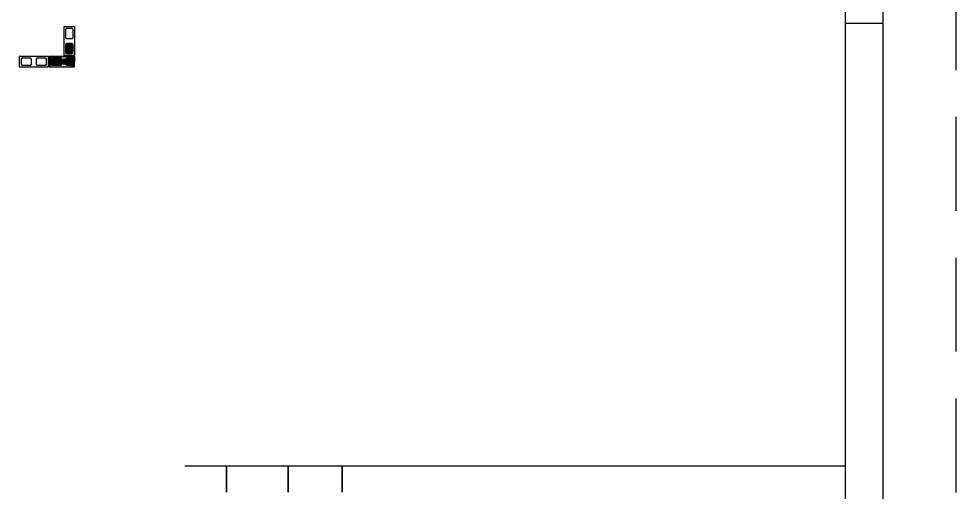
# Model space of a CAD drawing. Extents: x -1.9 to 86, y -1.6 to 60.9.
# Drawn here: x 61.06 to 86.05, y 17.2 to 29.81 of the extents above; entities that cross this region are included whole.
import ezdxf

# ---------------------------------------------------------------- set-up
doc = ezdxf.new("R2010")
doc.units = 0
doc.header["$MEASUREMENT"] = 0
doc.linetypes.add('HIDDEN', pattern=[0.375, 0.25, -0.125])
doc.layers.get('0').update_dxf_attribs({"linetype": 'CONTINUOUS'})
doc.layers.get('Defpoints').update_dxf_attribs({"linetype": 'CONTINUOUS'})
for name, color, linetype in [('ARQ_FOLHA', 7, 'CONTINUOUS'), ('PENA_01', 1, 'CONTINUOUS'), ('PENA_02', 2, 'CONTINUOUS'), ('PENA_03', 3, 'CONTINUOUS'), ('PENA_11', 252, 'CONTINUOUS'), ('PENA_21', 100, 'CONTINUOUS'), ('PSG-NV2-FLH-SELO', 1, 'CONTINUOUS')]:
    doc.layers.add(name, color=color, linetype=linetype)

# ---------------------------------------------------------------- blocks, each defined once
blk = doc.blocks.new('FOLHA A1 - 841 X 594')
at = {"layer": 'ARQ_FOLHA', "color": 1}
blk.add_line((-10, 297), (0, 297), dxfattribs=at)
for points in [[(-841, 0), (0, 0), (0, 594), (-841, 594)], [(-816, 10), (-10, 10), (-10, 584), (-816, 584)]]:
    blk.add_lwpolyline(points, close=True, dxfattribs=at)
at = {"layer": 'Defpoints', "color": 8, "linetype": 'HIDDEN', "ltscale": 100}
blk.add_lwpolyline([(-860.5, 609.5), (-860.5, -15.5), (19.5, -15.5), (19.5, 609.5)], close=True, dxfattribs=at)
blk = doc.blocks.new('*U24')
blk.add_blockref('FOLHA A1 - 841 X 594', (0, 0))

msp = doc.modelspace()

# ---------------------------------------------------------------- linework, layer by layer
at = {"layer": 'PENA_01', "linetype": 'Continuous'}
for points in [[(62.475354, 29.554859), (62.495354, 29.534859), (62.495354, 29.294859), (62.475354, 29.274859), (62.335354, 29.274859), (62.315354, 29.294859), (62.315354, 29.534859), (62.335354, 29.554859), (62.475354, 29.554859)], [(62.475354, 29.154859), (62.495354, 29.134859), (62.495354, 28.894859), (62.475354, 28.874859), (62.335354, 28.874859), (62.315354, 28.894859), (62.315354, 29.134859), (62.335354, 29.154859), (62.475354, 29.154859)], [(61.115877, 28.594859), (61.135877, 28.574859), (61.375877, 28.574859), (61.395877, 28.594859), (61.395877, 28.734859), (61.375877, 28.754859), (61.135877, 28.754859), (61.115877, 28.734859), (61.115877, 28.594859)], [(61.515877, 28.594859), (61.535877, 28.574859), (61.775877, 28.574859), (61.795877, 28.594859), (61.795877, 28.734859), (61.775877, 28.754859), (61.535877, 28.754859), (61.515877, 28.734859), (61.515877, 28.594859)], [(62.175354, 28.754859), (61.935354, 28.754859), (61.915354, 28.734859), (61.915354, 28.594859), (61.935354, 28.574859), (62.175354, 28.574859), (62.195354, 28.594859), (62.195354, 28.734859), (62.175354, 28.754859)], [(62.475354, 28.754859), (62.335354, 28.754859), (62.315354, 28.734859), (62.315354, 28.594859), (62.335354, 28.574859), (62.475354, 28.574859), (62.495354, 28.594859), (62.495354, 28.734859), (62.475354, 28.754859)]]:
    msp.add_lwpolyline(points, dxfattribs=at)
at = {"layer": 'PENA_02', "linetype": 'Continuous'}
for points in [[(62.545354, 29.604859), (62.545354, 28.824859), (62.265354, 28.824859), (62.265354, 29.604859), (62.545354, 29.604859)], [(61.065877, 28.524859), (61.845877, 28.524859), (61.845877, 28.804859), (61.065877, 28.804859), (61.065877, 28.524859)], [(62.545354, 28.804859), (61.865354, 28.804859), (61.865354, 28.524859), (62.545354, 28.524859), (62.545354, 28.804859)]]:
    msp.add_lwpolyline(points, dxfattribs=at)
at = {"layer": 'PENA_03', "linetype": 'Continuous'}
for points in [[(62.335354, 28.874859), (62.315354, 28.894859), (62.315354, 29.134859), (62.335354, 29.154859), (62.475354, 29.154859), (62.495354, 29.134859), (62.495354, 28.894859), (62.475354, 28.874859), (62.335354, 28.874859)], [(62.195354, 28.594859), (62.175354, 28.574859), (61.935354, 28.574859), (61.915354, 28.594859), (61.915354, 28.734859), (61.935354, 28.754859), (62.175354, 28.754859), (62.195354, 28.734859), (62.195354, 28.594859)], [(62.495354, 28.594859), (62.475354, 28.574859), (62.335354, 28.574859), (62.315354, 28.594859), (62.315354, 28.734859), (62.335354, 28.754859), (62.475354, 28.754859), (62.495354, 28.734859), (62.495354, 28.594859)]]:
    msp.add_lwpolyline(points, dxfattribs=at)
for centre in [(62.405354, 29.014859), (62.055354, 28.664859), (62.405354, 28.664859)]:
    msp.add_circle(centre, 0.04, dxfattribs=at)
for points in [[(62.445354, 29.014859), (62.385354, 29.0495), (62.367767, 29.02854)], [(62.445354, 29.014859), (62.367767, 29.02854), (62.367767, 29.001178)], [(62.445354, 29.014859), (62.367767, 29.001178), (62.385354, 28.980218)], [(62.445354, 29.014859), (62.4123, 29.054251), (62.385354, 29.0495)], [(62.445354, 29.014859), (62.385354, 28.980218), (62.4123, 28.975467)], [(62.445354, 29.014859), (62.435996, 29.040571), (62.4123, 29.054251)], [(62.445354, 29.014859), (62.4123, 28.975467), (62.435996, 28.989148)], [(62.445354, 29.014859), (62.435996, 28.989148), (62.445354, 29.014859)], [(62.095354, 28.664859), (62.035354, 28.6995), (62.017767, 28.67854)], [(62.095354, 28.664859), (62.017767, 28.67854), (62.017767, 28.651178)], [(62.095354, 28.664859), (62.017767, 28.651178), (62.035354, 28.630218)], [(62.095354, 28.664859), (62.0623, 28.704251), (62.035354, 28.6995)], [(62.095354, 28.664859), (62.035354, 28.630218), (62.0623, 28.625467)], [(62.095354, 28.664859), (62.085996, 28.690571), (62.0623, 28.704251)], [(62.095354, 28.664859), (62.0623, 28.625467), (62.085996, 28.639148)], [(62.095354, 28.664859), (62.085996, 28.639148), (62.095354, 28.664859)], [(62.445354, 28.664859), (62.385354, 28.6995), (62.367767, 28.67854)], [(62.445354, 28.664859), (62.367767, 28.67854), (62.367767, 28.651178)], [(62.445354, 28.664859), (62.367767, 28.651178), (62.385354, 28.630218)], [(62.445354, 28.664859), (62.4123, 28.704251), (62.385354, 28.6995)], [(62.445354, 28.664859), (62.385354, 28.630218), (62.4123, 28.625467)], [(62.445354, 28.664859), (62.435996, 28.690571), (62.4123, 28.704251)], [(62.445354, 28.664859), (62.4123, 28.625467), (62.435996, 28.639148)], [(62.445354, 28.664859), (62.435996, 28.639148), (62.445354, 28.664859)]]:
    msp.add_solid(points, dxfattribs=at)
at = {"layer": 'PENA_11', "linetype": 'Continuous'}
for points in [[(62.335354, 28.874859), (62.315354, 29.134859), (62.335354, 29.154859)], [(62.335354, 28.874859), (62.315354, 28.894859), (62.315354, 29.134859)], [(62.335354, 28.874859), (62.335354, 29.154859), (62.475354, 29.154859)], [(62.335354, 28.874859), (62.475354, 29.154859), (62.495354, 29.134859)], [(62.335354, 28.874859), (62.495354, 29.134859), (62.495354, 28.894859)], [(62.195354, 28.594859), (61.915354, 28.734859), (61.935354, 28.754859)], [(62.195354, 28.594859), (61.935354, 28.754859), (62.175354, 28.754859)], [(62.195354, 28.594859), (62.175354, 28.754859), (62.195354, 28.734859)], [(62.495354, 28.594859), (62.315354, 28.734859), (62.335354, 28.754859)], [(62.335354, 28.874859), (62.495354, 28.894859), (62.475354, 28.874859)], [(62.335354, 28.874859), (62.475354, 28.874859), (62.335354, 28.874859)], [(62.495354, 28.594859), (62.335354, 28.754859), (62.475354, 28.754859)], [(62.495354, 28.594859), (62.475354, 28.754859), (62.495354, 28.734859)], [(62.195354, 28.594859), (61.915354, 28.594859), (61.915354, 28.734859)], [(62.195354, 28.594859), (61.935354, 28.574859), (61.915354, 28.594859)], [(62.195354, 28.594859), (62.175354, 28.574859), (61.935354, 28.574859)], [(62.195354, 28.594859), (62.195354, 28.734859), (62.195354, 28.594859)], [(62.495354, 28.594859), (62.315354, 28.594859), (62.315354, 28.734859)], [(62.495354, 28.594859), (62.335354, 28.574859), (62.315354, 28.594859)], [(62.495354, 28.594859), (62.475354, 28.574859), (62.335354, 28.574859)], [(62.495354, 28.594859), (62.495354, 28.734859), (62.495354, 28.594859)]]:
    msp.add_solid(points, dxfattribs=at)
at = {"layer": 'PENA_21', "linetype": 'Continuous'}
for points in [[(62.545354, 28.664859), (62.495354, 28.664859), (62.495354, 28.734859), (62.475354, 28.754859), (62.335354, 28.754859), (62.315354, 28.734859), (62.315354, 28.664859), (62.195354, 28.664859), (62.195354, 28.734859), (62.175354, 28.754859), (61.935354, 28.754859), (61.915354, 28.734859), (61.915354, 28.664859), (61.865354, 28.664859), (61.865354, 28.804859), (62.545354, 28.804859), (62.545354, 28.664859)], [(62.545354, 28.664859), (62.495354, 28.664859), (62.495354, 28.594859), (62.475354, 28.574859), (62.335354, 28.574859), (62.315354, 28.594859), (62.315354, 28.664859), (62.195354, 28.664859), (62.195354, 28.594859), (62.175354, 28.574859), (61.935354, 28.574859), (61.915354, 28.594859), (61.915354, 28.664859), (61.865354, 28.664859), (61.865354, 28.524859), (62.545354, 28.524859), (62.545354, 28.664859)]]:
    msp.add_lwpolyline(points, dxfattribs=at)
for points in [[(61.935354, 28.754859), (61.915354, 28.734859), (61.865354, 28.804859)], [(61.935354, 28.754859), (61.865354, 28.804859), (62.545354, 28.804859)], [(61.915354, 28.664859), (61.865354, 28.664859), (61.865354, 28.804859)], [(61.915354, 28.664859), (61.865354, 28.804859), (61.915354, 28.734859)], [(61.935354, 28.754859), (62.545354, 28.804859), (62.175354, 28.754859)], [(62.195354, 28.734859), (62.175354, 28.754859), (62.545354, 28.804859)], [(62.195354, 28.734859), (62.545354, 28.804859), (62.335354, 28.754859)], [(62.195354, 28.734859), (62.335354, 28.754859), (62.315354, 28.734859)], [(62.335354, 28.754859), (62.545354, 28.804859), (62.475354, 28.754859)], [(62.495354, 28.734859), (62.475354, 28.754859), (62.545354, 28.804859)], [(62.495354, 28.734859), (62.545354, 28.804859), (62.545354, 28.664859)], [(61.865354, 28.524859), (61.915354, 28.594859), (61.865354, 28.664859)], [(61.915354, 28.594859), (61.915354, 28.664859), (61.865354, 28.664859)], [(61.935354, 28.574859), (61.915354, 28.594859), (61.865354, 28.524859)], [(62.545354, 28.524859), (61.935354, 28.574859), (61.865354, 28.524859)], [(62.175354, 28.574859), (61.935354, 28.574859), (62.545354, 28.524859)], [(62.195354, 28.594859), (62.175354, 28.574859), (62.545354, 28.524859)], [(62.195354, 28.734859), (62.315354, 28.734859), (62.315354, 28.664859)], [(62.195354, 28.734859), (62.315354, 28.664859), (62.195354, 28.664859)], [(62.195354, 28.664859), (62.195354, 28.594859), (62.335354, 28.574859)], [(62.195354, 28.664859), (62.335354, 28.574859), (62.315354, 28.594859)], [(62.195354, 28.664859), (62.315354, 28.594859), (62.315354, 28.664859)], [(62.545354, 28.524859), (62.335354, 28.574859), (62.195354, 28.594859)], [(62.545354, 28.524859), (62.475354, 28.574859), (62.335354, 28.574859)], [(62.545354, 28.524859), (62.495354, 28.594859), (62.475354, 28.574859)], [(62.495354, 28.734859), (62.545354, 28.664859), (62.495354, 28.664859)], [(62.545354, 28.524859), (62.545354, 28.664859), (62.495354, 28.664859)], [(62.545354, 28.524859), (62.495354, 28.664859), (62.495354, 28.594859)]]:
    msp.add_solid(points, dxfattribs=at)
at = {"layer": 'PSG-NV2-FLH-SELO', "color": 251}
for p, q in [((65.485473, 17.896421), (68.23698, 17.896421)), ((66.591791, 17.896421), (66.591791, 17.197141)), ((66.591791, 17.197141), (66.591791, 17.896421)), ((66.591791, 17.896421), (66.591791, 17.197141)), ((66.591791, 17.197141), (66.591791, 17.896421)), ((66.591791, 17.896421), (66.591791, 17.197141)), ((68.23698, 17.896421), (68.23698, 17.197141)), ((68.23698, 17.197141), (68.23698, 17.896421)), ((68.23698, 17.896421), (68.23698, 17.197141)), ((68.23698, 17.197141), (68.23698, 17.896421)), ((68.23698, 17.896421), (68.23698, 17.197141)), ((68.23698, 17.896421), (83.1, 17.896421)), ((69.680859, 17.896421), (69.680859, 17.197141)), ((69.680859, 17.197141), (69.680859, 17.896421)), ((69.680859, 17.896421), (69.680859, 17.197141)), ((69.680859, 17.197141), (69.680859, 17.896421)), ((69.680859, 17.896421), (69.680859, 17.197141))]:
    msp.add_line(p, q, dxfattribs=at)

# ---------------------------------------------------------------- block references
at = {"xscale": 0.09999999999999938, "yscale": 0.09999999999999938, "zscale": 0.09999999999999938}
msp.add_blockref('*U24', (84.1, -0.0075), dxfattribs=at)

doc.saveas('drawing.dxf')
